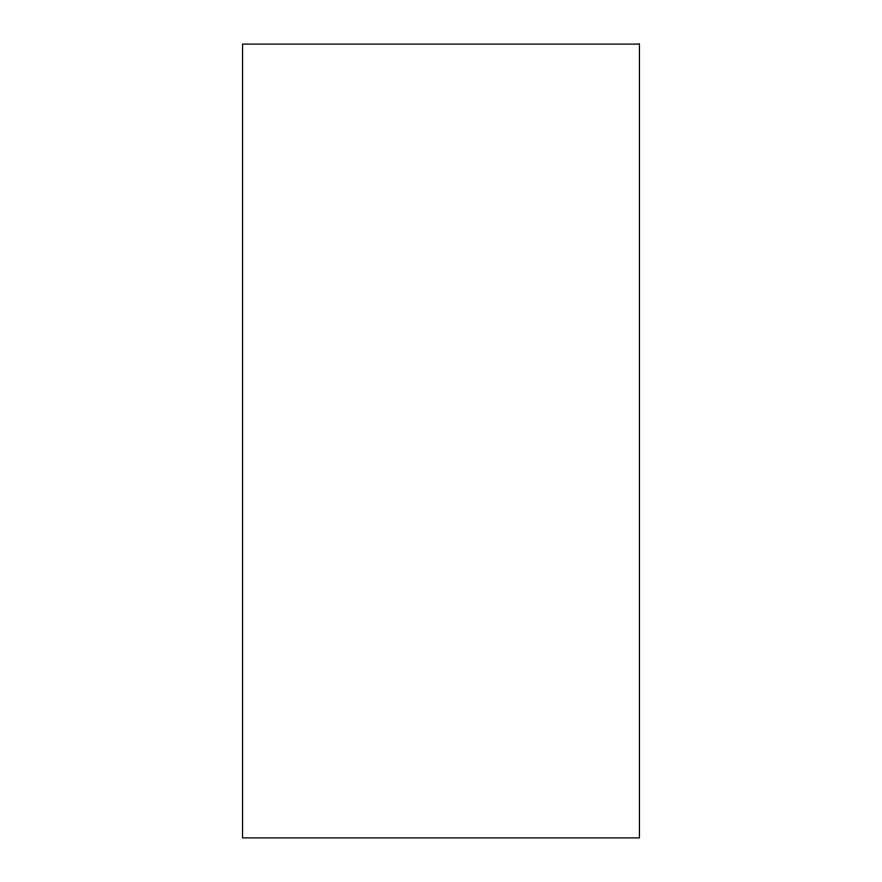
<?xml version="1.0" encoding="UTF-8"?>
<svg xmlns="http://www.w3.org/2000/svg" width="882" height="882" viewBox="0 0 882 882"><rect width="100%" height="100%" fill="white"/><g stroke="black" fill="none" stroke-linecap="round" stroke-linejoin="round"><path stroke-width="1.32" d="M639.45 44.1L242.55 44.1L242.55 837.9L639.45 837.9L639.45 44.1"/></g></svg>
